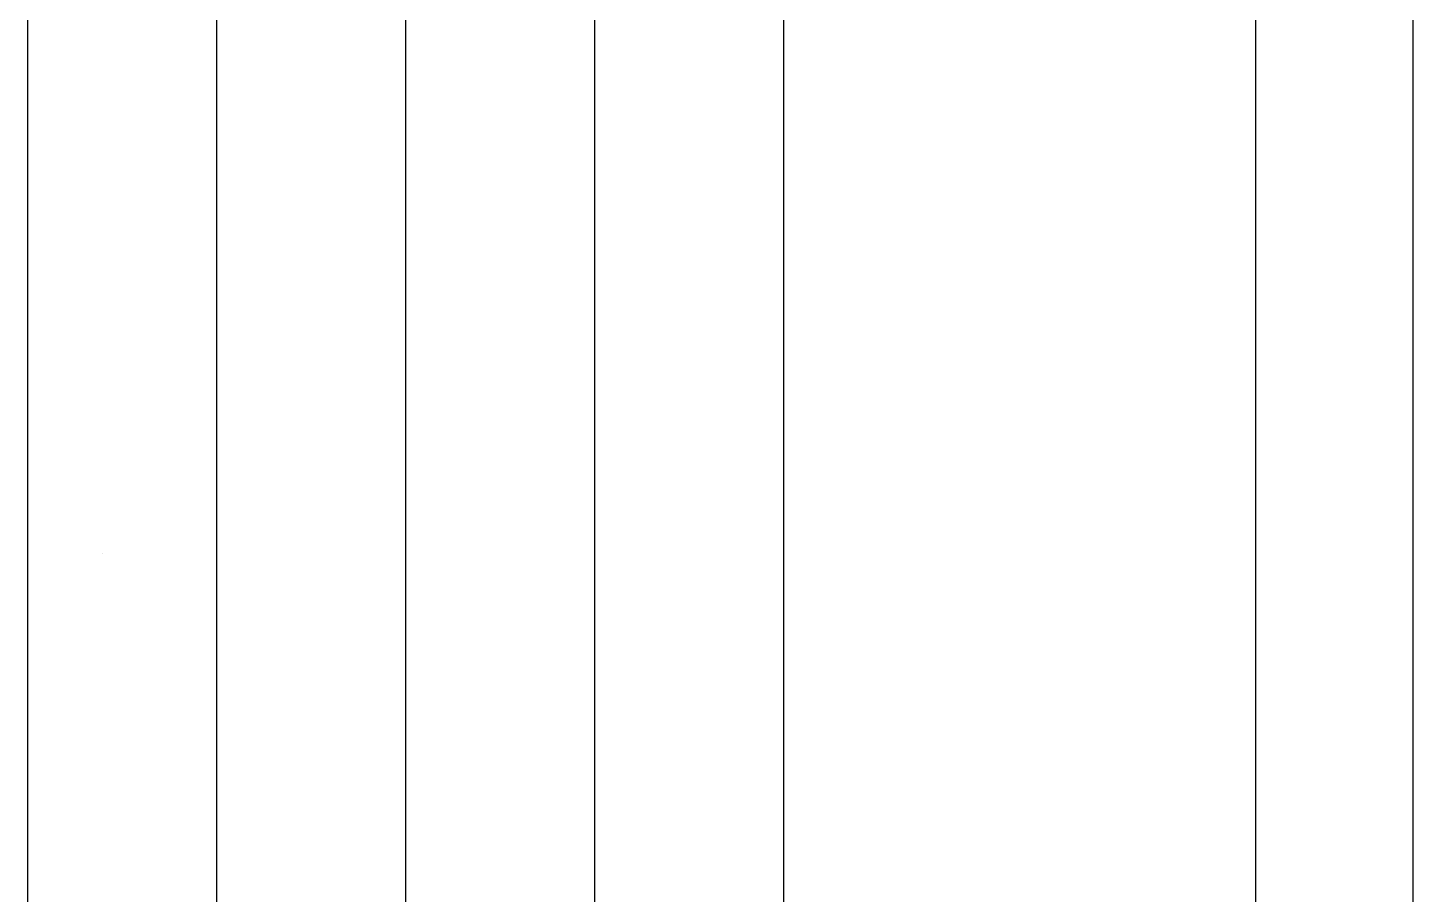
# Model space of a CAD drawing. Extents: x 17.6 to 52.5, y 0.2 to 49.5.
# Drawn here: x 47.35 to 52.51, y 28.24 to 31.47 of the extents above; entities that cross this region are included whole.
import ezdxf

# ---------------------------------------------------------------- set-up
doc = ezdxf.new("R2010")
doc.units = 0
doc.layers.get('0').update_dxf_attribs({"linetype": 'CONTINUOUS'})

msp = doc.modelspace()

# ---------------------------------------------------------------- linework, layer by layer
at = {"color": 7}
for points in [[(52.5138, 0.1546), (52.5138, 49.4628)], [(47.3482, 25.3957), (47.3482, 48.8758)], [(50.1658, 48.8758), (50.1658, 25.3957)], [(51.9268, 0.7416), (51.9268, 48.8758)], [(48.757, 40.6578), (48.757, 25.3957)], [(48.0526, 37.8403), (48.0526, 25.3957)], [(49.4614, 37.8403), (49.4614, 25.3957)]]:
    msp.add_lwpolyline(points, dxfattribs=at)
at = {"color": 5, "const_width": 0.0000000783}
for points in [[(51.1543, 31.1358), (51.1001, 31.1406), (51.0543, 31.1547), (51.017, 31.1782), (50.9895, 31.2092), (50.9729, 31.2457), (50.9674, 31.2876), (50.97, 31.3159), (50.9778, 31.3423), (50.9907, 31.3668), (51.0083, 31.3884), (51.03, 31.4063), (51.0557, 31.4205), (51.0847, 31.4308), (51.1162, 31.4369), (51.1502, 31.439), (51.1847, 31.4368), (51.2167, 31.4303), (51.2461, 31.4195), (51.272, 31.4047), (51.2933, 31.3864), (51.3101, 31.3644), (51.3222, 31.34), (51.3295, 31.3143), (51.3319, 31.2874), (51.3292, 31.2586), (51.3212, 31.232), (51.3078, 31.2074), (51.2899, 31.1858), (51.268, 31.168), (51.2423, 31.154), (51.214, 31.1439), (51.1847, 31.1379), (51.1543, 31.1358)], [(51.155, 31.1791), (51.1945, 31.1825), (51.2279, 31.1928), (51.2554, 31.2099), (51.2757, 31.2322), (51.2879, 31.2579), (51.292, 31.2872), (51.2879, 31.3169), (51.2755, 31.3429), (51.255, 31.3651), (51.2269, 31.3821), (51.1919, 31.3923), (51.15, 31.3957), (51.1225, 31.3943), (51.0975, 31.3899), (51.0749, 31.3827), (51.0551, 31.3726), (51.0386, 31.3598), (51.0252, 31.3444), (51.0154, 31.3269), (51.0095, 31.3081), (51.0075, 31.2878), (51.0113, 31.2595), (51.0226, 31.234), (51.0415, 31.2112), (51.0693, 31.1934), (51.1071, 31.1827), (51.155, 31.1791)], [(49.1137, 30.8814), (49.0595, 30.8861), (49.0137, 30.9002), (48.9764, 30.9238), (48.9489, 30.9548), (48.9323, 30.9912), (48.9268, 31.0332), (48.9294, 31.0615), (48.9372, 31.0879), (48.9501, 31.1123), (48.9677, 31.1339), (48.9894, 31.1519), (49.0151, 31.166), (49.0441, 31.1763), (49.0757, 31.1825), (49.1097, 31.1845), (49.1441, 31.1824), (49.1761, 31.1759), (49.2055, 31.1651), (49.2314, 31.1503), (49.2528, 31.1319), (49.2695, 31.1099), (49.2816, 31.0855), (49.2889, 31.0599), (49.2913, 31.033), (49.2886, 31.0042), (49.2806, 30.9775), (49.2673, 30.953), (49.2493, 30.9314), (49.2274, 30.9136), (49.2017, 30.8995), (49.1734, 30.8895), (49.1441, 30.8834), (49.1137, 30.8814)], [(49.1145, 30.9246), (49.1539, 30.9281), (49.1873, 30.9383), (49.2148, 30.9554), (49.2351, 30.9777), (49.2473, 31.0035), (49.2514, 31.0327), (49.2473, 31.0624), (49.235, 31.0884), (49.2144, 31.1107), (49.1863, 31.1277), (49.1513, 31.1379), (49.1094, 31.1413), (49.082, 31.1398), (49.0569, 31.1355), (49.0343, 31.1282), (49.0146, 31.1181), (48.998, 31.1054), (48.9846, 31.0899), (48.9748, 31.0725), (48.9689, 31.0536), (48.9669, 31.0334), (48.9707, 31.0051), (48.9821, 30.9795), (49.0009, 30.9567), (49.0287, 30.9389), (49.0665, 30.9282), (49.1145, 30.9246)], [(51.3259, 30.8532), (50.9737, 30.8532), (50.9737, 30.9728), (50.974, 30.9922), (50.9752, 31.0083), (50.977, 31.021), (50.9808, 31.0358), (50.9863, 31.0488), (50.9935, 31.0602), (51.0027, 31.07), (51.014, 31.0785), (51.0275, 31.0856), (51.0425, 31.0909), (51.0585, 31.0941), (51.0755, 31.0952), (51.1039, 31.0923), (51.1293, 31.0838), (51.1516, 31.0695), (51.1688, 31.0477), (51.1792, 31.0167), (51.1827, 30.9765), (51.1827, 30.8952), (51.3259, 30.8952), (51.3259, 30.8532)], [(51.1411, 30.9771), (51.1392, 31.0016), (51.1336, 31.0209), (51.1243, 31.0349), (51.1116, 31.0444), (51.0958, 31.05), (51.077, 31.0519), (51.0629, 31.0508), (51.0503, 31.0475), (51.0391, 31.0419), (51.0298, 31.0345), (51.0229, 31.0257), (51.0183, 31.0154), (51.0166, 31.0063), (51.0156, 30.9933), (51.0152, 30.9763), (51.0152, 30.8952), (51.1411, 30.8952), (51.1411, 30.9771)], [(49.2853, 30.5743), (48.9331, 30.5743), (48.9331, 30.6835), (48.9336, 30.7062), (48.9353, 30.7251), (48.9381, 30.74), (48.944, 30.7572), (48.9524, 30.7727), (48.9633, 30.7865), (48.9805, 30.8018), (49.0006, 30.8143), (49.0235, 30.824), (49.0491, 30.8309), (49.077, 30.835), (49.1072, 30.8364), (49.133, 30.8355), (49.1567, 30.8327), (49.1784, 30.828), (49.1978, 30.8218), (49.2149, 30.8146), (49.2297, 30.8064), (49.2422, 30.7973), (49.2529, 30.7877), (49.2616, 30.7775), (49.2687, 30.7663), (49.2746, 30.7537), (49.2793, 30.7397), (49.2826, 30.7241), (49.2846, 30.7072), (49.2853, 30.6887), (49.2853, 30.5743)], [(49.2437, 30.684), (49.243, 30.7034), (49.2408, 30.7198), (49.2372, 30.7332), (49.2323, 30.7443), (49.2262, 30.7537), (49.219, 30.7616), (49.2066, 30.7708), (49.1918, 30.7786), (49.1744, 30.7848), (49.1544, 30.7895), (49.1318, 30.7922), (49.1065, 30.7932), (49.0725, 30.7914), (49.0442, 30.7859), (49.0216, 30.7768), (49.004, 30.7652), (48.9907, 30.752), (48.9818, 30.7372), (48.9778, 30.7236), (48.9754, 30.7055), (48.9746, 30.6829), (48.9746, 30.6163), (49.2437, 30.6163), (49.2437, 30.684)], [(51.1543, 30.496), (51.1001, 30.5007), (51.0543, 30.5149), (51.017, 30.5384), (50.9895, 30.5694), (50.9729, 30.6059), (50.9674, 30.6478), (50.97, 30.6761), (50.9778, 30.7025), (50.9907, 30.727), (51.0083, 30.7486), (51.03, 30.7665), (51.0557, 30.7807), (51.0847, 30.791), (51.1162, 30.7971), (51.1502, 30.7992), (51.1847, 30.797), (51.2167, 30.7905), (51.2461, 30.7797), (51.272, 30.7649), (51.2933, 30.7466), (51.3101, 30.7246), (51.3222, 30.7002), (51.3295, 30.6745), (51.3319, 30.6476), (51.3292, 30.6188), (51.3212, 30.5922), (51.3078, 30.5676), (51.2899, 30.546), (51.268, 30.5282), (51.2423, 30.5142), (51.214, 30.5041), (51.1847, 30.4981), (51.1543, 30.496)], [(51.155, 30.5393), (51.1945, 30.5427), (51.2279, 30.553), (51.2554, 30.5701), (51.2757, 30.5924), (51.2879, 30.6181), (51.292, 30.6474), (51.2879, 30.6771), (51.2755, 30.7031), (51.255, 30.7253), (51.2269, 30.7423), (51.1919, 30.7525), (51.15, 30.7559), (51.1225, 30.7545), (51.0975, 30.7501), (51.0749, 30.7429), (51.0551, 30.7328), (51.0386, 30.72), (51.0252, 30.7046), (51.0154, 30.6871), (51.0095, 30.6683), (51.0075, 30.648), (51.0113, 30.6197), (51.0226, 30.5942), (51.0415, 30.5714), (51.0693, 30.5536), (51.1071, 30.5429), (51.155, 30.5393)], [(47.8765, 30.61), (47.7921, 30.61), (47.7921, 30.4725), (47.7525, 30.4725), (47.5243, 30.6172), (47.5243, 30.6489), (47.7525, 30.6489), (47.7525, 30.6918), (47.7921, 30.6918), (47.7921, 30.6489), (47.8765, 30.6489), (47.8765, 30.61)], [(47.5937, 30.61), (47.7525, 30.5108), (47.7525, 30.61), (47.5937, 30.61)], [(49.2853, 30.2442), (48.9331, 30.3659), (48.9331, 30.4111), (49.2853, 30.5408), (49.2853, 30.4931), (49.1786, 30.4561), (49.1786, 30.3235), (49.2853, 30.2887), (49.2853, 30.2442)], [(47.7028, 30.239), (47.6638, 30.2403), (47.6303, 30.2441), (47.6022, 30.2506), (47.5788, 30.2595), (47.5592, 30.271), (47.5435, 30.2849), (47.532, 30.3015), (47.5251, 30.3206), (47.5228, 30.3423), (47.5241, 30.3587), (47.5279, 30.3736), (47.5342, 30.3871), (47.543, 30.3992), (47.5539, 30.4098), (47.5671, 30.4189), (47.5825, 30.4266), (47.6, 30.4332), (47.6195, 30.4386), (47.6425, 30.4425), (47.6702, 30.4449), (47.7028, 30.4457), (47.7414, 30.4444), (47.7748, 30.4406), (47.8028, 30.4342), (47.8263, 30.4253), (47.8459, 30.4139), (47.8617, 30.4), (47.8732, 30.3834), (47.8802, 30.3642), (47.8825, 30.3423), (47.8784, 30.314), (47.8662, 30.29), (47.846, 30.2703), (47.8105, 30.2529), (47.7628, 30.2425), (47.7028, 30.239)], [(49.1406, 30.4431), (49.0431, 30.41), (49.0152, 30.4008), (48.9909, 30.3933), (48.9701, 30.3875), (48.9926, 30.3829), (49.015, 30.3773), (49.0373, 30.3705), (49.1406, 30.3356), (49.1406, 30.4431)], [(51.2127, 30.1992), (51.2089, 30.2387), (51.2254, 30.2414), (51.2399, 30.2458), (51.2522, 30.2518), (51.2628, 30.2599), (51.2719, 30.2706), (51.2796, 30.2837), (51.2854, 30.2987), (51.2889, 30.3149), (51.2901, 30.3324), (51.2892, 30.3477), (51.2865, 30.3619), (51.2821, 30.3747), (51.2762, 30.3859), (51.269, 30.3951), (51.2604, 30.4021), (51.2509, 30.4071), (51.2409, 30.4101), (51.2302, 30.4111), (51.2197, 30.4101), (51.21, 30.4072), (51.2013, 30.4024), (51.1935, 30.3954), (51.1866, 30.3859), (51.1805, 30.3739), (51.1761, 30.3619), (51.1704, 30.3431), (51.1633, 30.3174), (51.1557, 30.2912), (51.1484, 30.2708), (51.1414, 30.2563), (51.1318, 30.2424), (51.1209, 30.2311), (51.1086, 30.2224), (51.095, 30.2162), (51.0804, 30.2125), (51.0647, 30.2113), (51.0473, 30.2128), (51.0307, 30.2173), (51.0149, 30.2249), (51.0006, 30.2354), (50.9889, 30.2486), (50.9797, 30.2647), (50.973, 30.2828), (50.969, 30.3022), (50.9677, 30.3228), (50.9691, 30.3454), (50.9733, 30.3661), (50.9803, 30.385), (50.99, 30.4016), (51.0024, 30.4154), (51.0174, 30.4264), (51.0344, 30.4346), (51.0529, 30.4398), (51.0729, 30.442), (51.0762, 30.4018), (51.0558, 30.3979), (51.039, 30.3906), (51.0258, 30.3798), (51.0163, 30.3654), (51.0106, 30.347), (51.0087, 30.3246), (51.0105, 30.3015), (51.0156, 30.283), (51.0242, 30.2691), (51.0353, 30.2594), (51.0477, 30.2536), (51.0616, 30.2517), (51.0735, 30.2531), (51.0839, 30.2572), (51.0928, 30.264), (51.1011, 30.2764), (51.1094, 30.2975), (51.1179, 30.3273), (51.1261, 30.3578), (51.1336, 30.3812), (51.1404, 30.3974), (51.1507, 30.4143), (51.1627, 30.4279), (51.1763, 30.4383), (51.1915, 30.4456), (51.2082, 30.45), (51.2264, 30.4515), (51.2448, 30.4499), (51.2624, 30.4451), (51.2794, 30.437), (51.2947, 30.4259), (51.3076, 30.4121), (51.3181, 30.3954), (51.3257, 30.3765), (51.3303, 30.3562), (51.3319, 30.3343), (51.3303, 30.3072), (51.3257, 30.2831), (51.3179, 30.2622), (51.3071, 30.2442), (51.2931, 30.229), (51.276, 30.2166), (51.2565, 30.2073), (51.2354, 30.2015), (51.2127, 30.1992)], [(47.7028, 30.279), (47.7541, 30.281), (47.7926, 30.2871), (47.8182, 30.2973), (47.8342, 30.3104), (47.8437, 30.3254), (47.8469, 30.3423), (47.8437, 30.3593), (47.8341, 30.3743), (47.8181, 30.3874), (47.7925, 30.3976), (47.754, 30.4037), (47.7028, 30.4057), (47.6513, 30.4037), (47.6128, 30.3976), (47.5872, 30.3874), (47.5713, 30.3742), (47.5618, 30.3591), (47.5586, 30.3419), (47.5614, 30.3252), (47.5698, 30.311), (47.5838, 30.2991), (47.6114, 30.2879), (47.651, 30.2812), (47.7028, 30.279)], [(47.7835, 29.9929), (47.7777, 30.0318), (47.7999, 30.0374), (47.8176, 30.045), (47.8307, 30.0547), (47.8397, 30.0662), (47.8451, 30.0793), (47.8469, 30.0939), (47.8446, 30.1113), (47.8375, 30.1267), (47.8258, 30.1403), (47.8106, 30.1508), (47.7931, 30.1571), (47.7734, 30.1592), (47.7547, 30.1573), (47.7383, 30.1514), (47.7243, 30.1417), (47.7135, 30.129), (47.7071, 30.1141), (47.7049, 30.0971), (47.7055, 30.0892), (47.7071, 30.08), (47.7097, 30.0697), (47.6718, 30.074), (47.672, 30.0764), (47.6722, 30.0785), (47.6723, 30.0803), (47.6707, 30.0963), (47.6658, 30.1112), (47.6578, 30.125), (47.6465, 30.1361), (47.6317, 30.1427), (47.6134, 30.1449), (47.5984, 30.1433), (47.5853, 30.1385), (47.574, 30.1304), (47.5653, 30.1199), (47.5601, 30.1074), (47.5584, 30.093), (47.5601, 30.0787), (47.5654, 30.0661), (47.5742, 30.0552), (47.5866, 30.0463), (47.6024, 30.0398), (47.6218, 30.0357), (47.6141, 29.9968), (47.5873, 30.0036), (47.5648, 30.0144), (47.5467, 30.0293), (47.5334, 30.0475), (47.5255, 30.0685), (47.5228, 30.0922), (47.5242, 30.109), (47.5283, 30.1249), (47.5352, 30.14), (47.5444, 30.1534), (47.5557, 30.1645), (47.569, 30.1734), (47.5835, 30.1798), (47.5986, 30.1836), (47.6144, 30.1849), (47.6291, 30.1837), (47.643, 30.18), (47.6559, 30.1739), (47.6676, 30.1654), (47.6775, 30.1545), (47.6857, 30.1413), (47.6922, 30.1586), (47.7022, 30.1732), (47.7156, 30.1849), (47.732, 30.1936), (47.751, 30.1988), (47.7724, 30.2005), (47.8016, 30.1971), (47.8277, 30.187), (47.8506, 30.1702), (47.8685, 30.1483), (47.8791, 30.1228), (47.8827, 30.0937), (47.8796, 30.0674), (47.8704, 30.0443), (47.8551, 30.0244), (47.8348, 30.0086), (47.811, 29.9982), (47.7835, 29.9929)], [(49.2853, 29.9588), (48.9331, 29.9588), (48.9331, 30.0018), (49.2096, 30.1683), (48.9331, 30.1683), (48.9331, 30.2085), (49.2853, 30.2085), (49.2853, 30.1655), (49.0085, 29.999), (49.2853, 29.999), (49.2853, 29.9588)], [(49.2853, 29.6647), (48.9331, 29.6647), (48.9331, 29.8939), (48.9746, 29.8939), (48.9746, 29.7067), (49.0825, 29.7067), (49.0825, 29.882), (49.1238, 29.882), (49.1238, 29.7067), (49.2437, 29.7067), (49.2437, 29.9013), (49.2853, 29.9013), (49.2853, 29.6647)], [(47.8765, 29.7696), (47.5243, 29.7696), (47.5243, 29.8115), (47.8765, 29.8115), (47.8765, 29.7696)], [(47.7633, 29.4528), (47.7595, 29.4924), (47.776, 29.4951), (47.7905, 29.4994), (47.8028, 29.5055), (47.8134, 29.5136), (47.8225, 29.5242), (47.8302, 29.5373), (47.836, 29.5524), (47.8395, 29.5686), (47.8407, 29.586), (47.8398, 29.6014), (47.8371, 29.6155), (47.8327, 29.6284), (47.8268, 29.6396), (47.8196, 29.6487), (47.811, 29.6557), (47.8015, 29.6607), (47.7915, 29.6637), (47.7808, 29.6647), (47.7703, 29.6637), (47.7606, 29.6609), (47.7519, 29.6561), (47.7441, 29.649), (47.7372, 29.6395), (47.7311, 29.6275), (47.7268, 29.6156), (47.721, 29.5968), (47.7139, 29.5711), (47.7063, 29.5449), (47.699, 29.5245), (47.692, 29.5099), (47.6824, 29.496), (47.6715, 29.4848), (47.6592, 29.4761), (47.6456, 29.4699), (47.631, 29.4662), (47.6153, 29.4649), (47.5979, 29.4664), (47.5813, 29.471), (47.5655, 29.4785), (47.5513, 29.489), (47.5395, 29.5023), (47.5303, 29.5183), (47.5236, 29.5364), (47.5196, 29.5558), (47.5183, 29.5765), (47.5197, 29.5991), (47.5239, 29.6198), (47.5309, 29.6386), (47.5406, 29.6552), (47.553, 29.669), (47.568, 29.6801), (47.585, 29.6882), (47.6035, 29.6934), (47.6235, 29.6956), (47.6268, 29.6554), (47.6064, 29.6515), (47.5896, 29.6442), (47.5764, 29.6335), (47.5669, 29.619), (47.5612, 29.6006), (47.5593, 29.5782), (47.5611, 29.5551), (47.5662, 29.5367), (47.5748, 29.5228), (47.5859, 29.5131), (47.5983, 29.5073), (47.6122, 29.5053), (47.6241, 29.5067), (47.6345, 29.5108), (47.6434, 29.5177), (47.6517, 29.5301), (47.66, 29.5512), (47.6685, 29.5809), (47.6767, 29.6114), (47.6842, 29.6348), (47.691, 29.6511), (47.7013, 29.6679), (47.7133, 29.6815), (47.7269, 29.6919), (47.7421, 29.6993), (47.7588, 29.7037), (47.777, 29.7051), (47.7954, 29.7035), (47.813, 29.6987), (47.83, 29.6907), (47.8453, 29.6796), (47.8582, 29.6657), (47.8687, 29.649), (47.8763, 29.6302), (47.8809, 29.6098), (47.8825, 29.5879), (47.8809, 29.5608), (47.8763, 29.5368), (47.8685, 29.5158), (47.8577, 29.4978), (47.8437, 29.4826), (47.8266, 29.4702), (47.8071, 29.4609), (47.786, 29.4551), (47.7633, 29.4528)], [(49.2853, 29.3447), (48.9331, 29.3447), (48.9331, 29.4852), (48.9341, 29.5112), (48.9373, 29.5327), (48.9426, 29.5497), (48.9505, 29.5634), (48.9617, 29.5751), (48.9761, 29.5849), (48.9927, 29.5922), (49.0103, 29.5966), (49.0292, 29.5981), (49.0528, 29.5957), (49.0739, 29.5884), (49.0924, 29.5763), (49.1074, 29.5591), (49.1183, 29.5366), (49.125, 29.5088), (49.1309, 29.519), (49.1368, 29.5275), (49.1426, 29.5341), (49.1561, 29.5461), (49.1717, 29.5577), (49.1894, 29.5689), (49.2853, 29.6241), (49.2853, 29.5713), (49.212, 29.5293), (49.1925, 29.5178), (49.1763, 29.5077), (49.1635, 29.4991), (49.1534, 29.4914), (49.1455, 29.4843), (49.1399, 29.4778), (49.1359, 29.4715), (49.1328, 29.4651), (49.1306, 29.4586), (49.1296, 29.4529), (49.1291, 29.4451), (49.1289, 29.4353), (49.1289, 29.3866), (49.2853, 29.3866), (49.2853, 29.3447)], [(49.0885, 29.4768), (49.0878, 29.4946), (49.0856, 29.5096), (49.0819, 29.5218), (49.0766, 29.5317), (49.0696, 29.5399), (49.0608, 29.5464), (49.0508, 29.5511), (49.0403, 29.5539), (49.0292, 29.5549), (49.0135, 29.553), (48.9998, 29.5476), (48.9881, 29.5385), (48.9791, 29.5256), (48.9738, 29.5084), (48.972, 29.487), (48.972, 29.3866), (49.0885, 29.3866), (49.0885, 29.4768)], [(47.8765, 29.3512), (47.5243, 29.3512), (47.5243, 29.3931), (47.8765, 29.3931), (47.8765, 29.3512)], [(47.8765, 29.0139), (47.5243, 29.1356), (47.5243, 29.1808), (47.8765, 29.3105), (47.8765, 29.2627), (47.7698, 29.2258), (47.7698, 29.0932), (47.8765, 29.0584), (47.8765, 29.0139)], [(49.2853, 29.0139), (48.9331, 29.1356), (48.9331, 29.1808), (49.2853, 29.3105), (49.2853, 29.2627), (49.1786, 29.2258), (49.1786, 29.0932), (49.2853, 29.0584), (49.2853, 29.0139)], [(47.7318, 29.2128), (47.6343, 29.1797), (47.6064, 29.1705), (47.5821, 29.163), (47.5613, 29.1572), (47.5838, 29.1526), (47.6062, 29.1469), (47.6285, 29.1401), (47.7318, 29.1053), (47.7318, 29.2128)], [(49.1406, 29.2128), (49.0431, 29.1797), (49.0152, 29.1705), (48.9909, 29.163), (48.9701, 29.1572), (48.9926, 29.1526), (49.015, 29.1469), (49.0373, 29.1401), (49.1406, 29.1053), (49.1406, 29.2128)]]:
    msp.add_lwpolyline(points, dxfattribs=at)
at = {"color": 7, "const_width": 0.0000000783}
for points in [[(50.6136, 28.5959), (50.3201, 28.5959), (50.3201, 28.6357), (50.5506, 28.7899), (50.3201, 28.7899), (50.3201, 28.8271), (50.6136, 28.8271), (50.6136, 28.7873), (50.383, 28.6331), (50.6136, 28.6331), (50.6136, 28.5959)], [(50.4707, 28.2655), (50.4255, 28.2699), (50.3874, 28.283), (50.3563, 28.3048), (50.3333, 28.3335), (50.3195, 28.3673), (50.3149, 28.4061), (50.3171, 28.4323), (50.3236, 28.4567), (50.3344, 28.4794), (50.349, 28.4994), (50.3671, 28.516), (50.3885, 28.5291), (50.4127, 28.5386), (50.439, 28.5443), (50.4673, 28.5462), (50.496, 28.5442), (50.5226, 28.5382), (50.5472, 28.5282), (50.5688, 28.5145), (50.5866, 28.4975), (50.6005, 28.4772), (50.6106, 28.4546), (50.6166, 28.4308), (50.6187, 28.4059), (50.6164, 28.3792), (50.6098, 28.3545), (50.5986, 28.3318), (50.5837, 28.3118), (50.5654, 28.2953), (50.544, 28.2824), (50.5204, 28.273), (50.496, 28.2674), (50.4707, 28.2655)], [(50.4713, 28.3056), (50.5042, 28.3088), (50.532, 28.3183), (50.5549, 28.3341), (50.5718, 28.3547), (50.582, 28.3786), (50.5854, 28.4057), (50.582, 28.4332), (50.5717, 28.4573), (50.5546, 28.4779), (50.5312, 28.4936), (50.502, 28.503), (50.4671, 28.5062), (50.4442, 28.5048), (50.4234, 28.5008), (50.4045, 28.4941), (50.388, 28.4848), (50.3742, 28.4729), (50.3631, 28.4586), (50.3549, 28.4425), (50.35, 28.425), (50.3484, 28.4063), (50.3515, 28.3801), (50.361, 28.3564), (50.3767, 28.3353), (50.3998, 28.3188), (50.4313, 28.3089), (50.4713, 28.3056)]]:
    msp.add_lwpolyline(points, dxfattribs=at)

doc.saveas('drawing.dxf')
